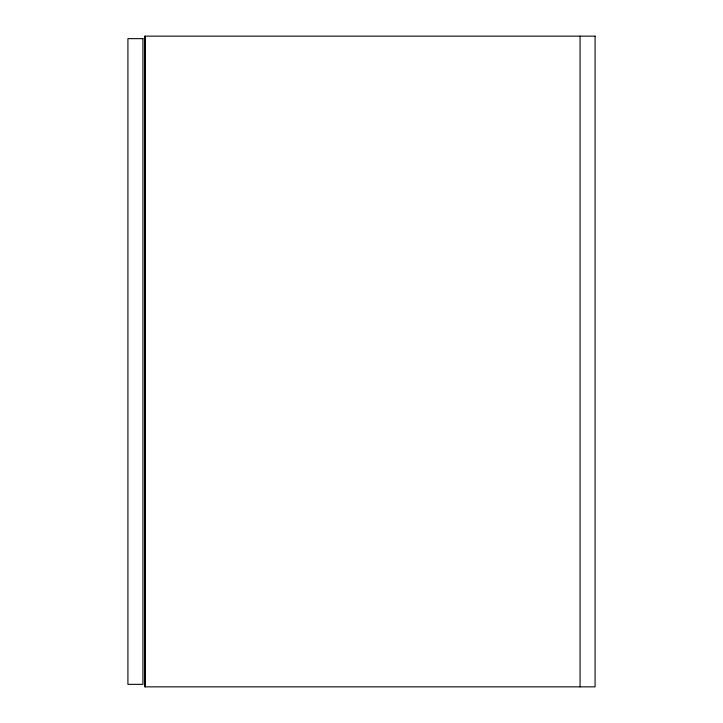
<?xml version="1.0" encoding="UTF-8"?>
<svg xmlns="http://www.w3.org/2000/svg" width="723" height="723" viewBox="0 0 723 723"><rect width="100%" height="100%" fill="white"/><g stroke="black" fill="none" stroke-linecap="round" stroke-linejoin="round"><path stroke-width="1.08" d="M580.072 36.15L580.072 686.85M145.431 36.15L145.431 686.85M595.083 36.15L144.6 36.15L144.6 686.85L595.083 686.85L595.083 36.15M142.928 38.653L127.917 38.653L127.917 684.347L142.928 684.347L142.928 38.653"/></g></svg>
